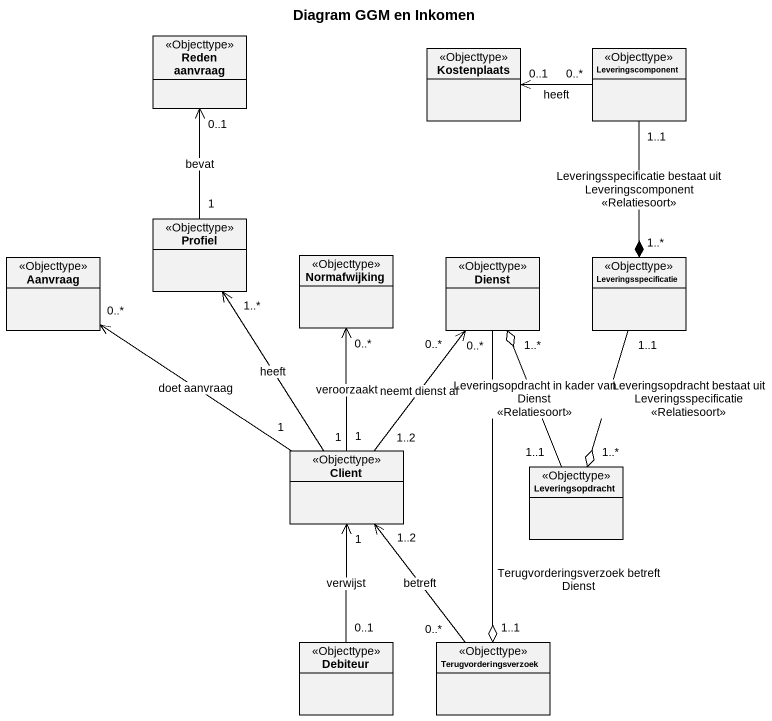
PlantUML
@startuml
title Diagram GGM en Inkomen
hide circle
hide empty members
class "Reden aanvraag" as Reden_aanvraag <<Objecttype>>
class Kostenplaats <<Objecttype>>
class Leveringscomponent <<Objecttype>>
class Profiel <<Objecttype>>
class Aanvraag <<Objecttype>>
class Normafwijking <<Objecttype>>
class Dienst <<Objecttype>>
class Leveringsspecificatie <<Objecttype>>
class Client <<Objecttype>>
class Leveringsopdracht <<Objecttype>>
class Debiteur <<Objecttype>>
class Terugvorderingsverzoek <<Objecttype>>
Leveringscomponent "0..*" -left-> "0..1" Kostenplaats : heeft
Profiel "1" -up-> "0..1" Reden_aanvraag : bevat
Leveringsspecificatie "1..*" *-up- "1..1" Leveringscomponent : Leveringsspecificatie bestaat uit Leveringscomponent\n<<Relatiesoort>>
Client "1" -up-> "1..*" Profiel : heeft
Client "1" -up-> "0..*" Aanvraag : doet aanvraag
Client "1" -up-> "0..*" Normafwijking : veroorzaakt
Client "1..2" -up-> "0..*" Dienst : neemt dienst af
Leveringsopdracht "1..1" -up-o "1..*" Dienst : Leveringsopdracht in kader van Dienst\n<<Relatiesoort>>
Leveringsopdracht "1..*" o-up- "1..1" Leveringsspecificatie : Leveringsopdracht bestaat uit Leveringsspecificatie\n<<Relatiesoort>>
Debiteur "0..1" -up-> "1" Client : verwijst
Terugvorderingsverzoek "1..1" o-up- "0..*" Dienst : Terugvorderingsverzoek betreft Dienst
Terugvorderingsverzoek "0..*" -up-> "1..2" Client : betreft
@enduml
